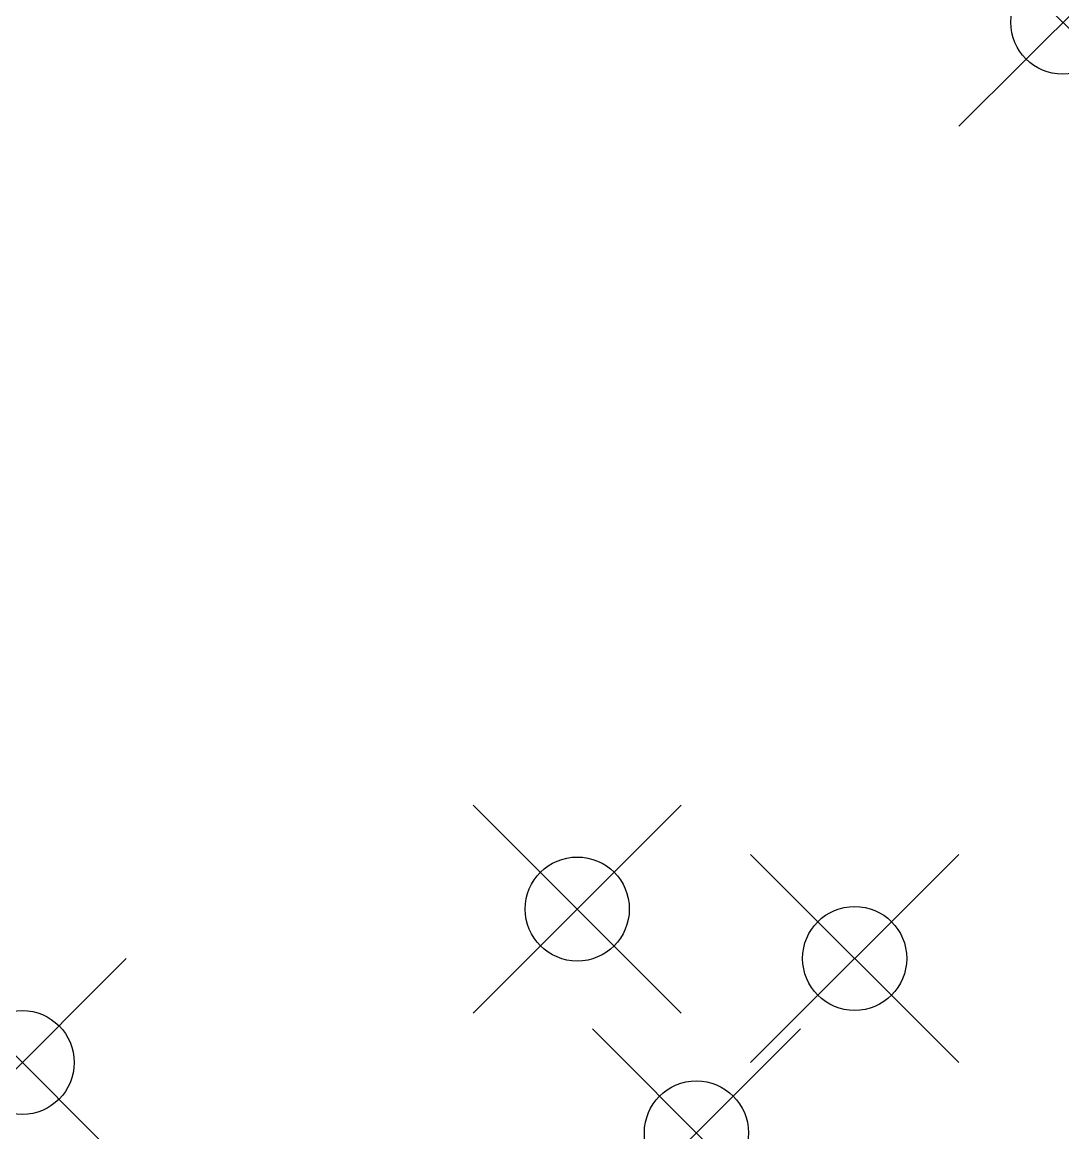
# Model space of a CAD drawing. Extents: x 10 to 20, y -0.7 to 10.
import ezdxf

# ---------------------------------------------------------------- set-up
doc = ezdxf.new("R2010")
doc.units = 0
doc.header["$MEASUREMENT"] = 0
doc.header["$PDMODE"] = 35

msp = doc.modelspace()

# ---------------------------------------------------------------- linework, layer by layer
for p in [(20, 10), (15.334, 1.475), (18, 1), (10, 0), (16.479, -0.676)]:
    msp.add_point(p)

doc.saveas('drawing.dxf')
